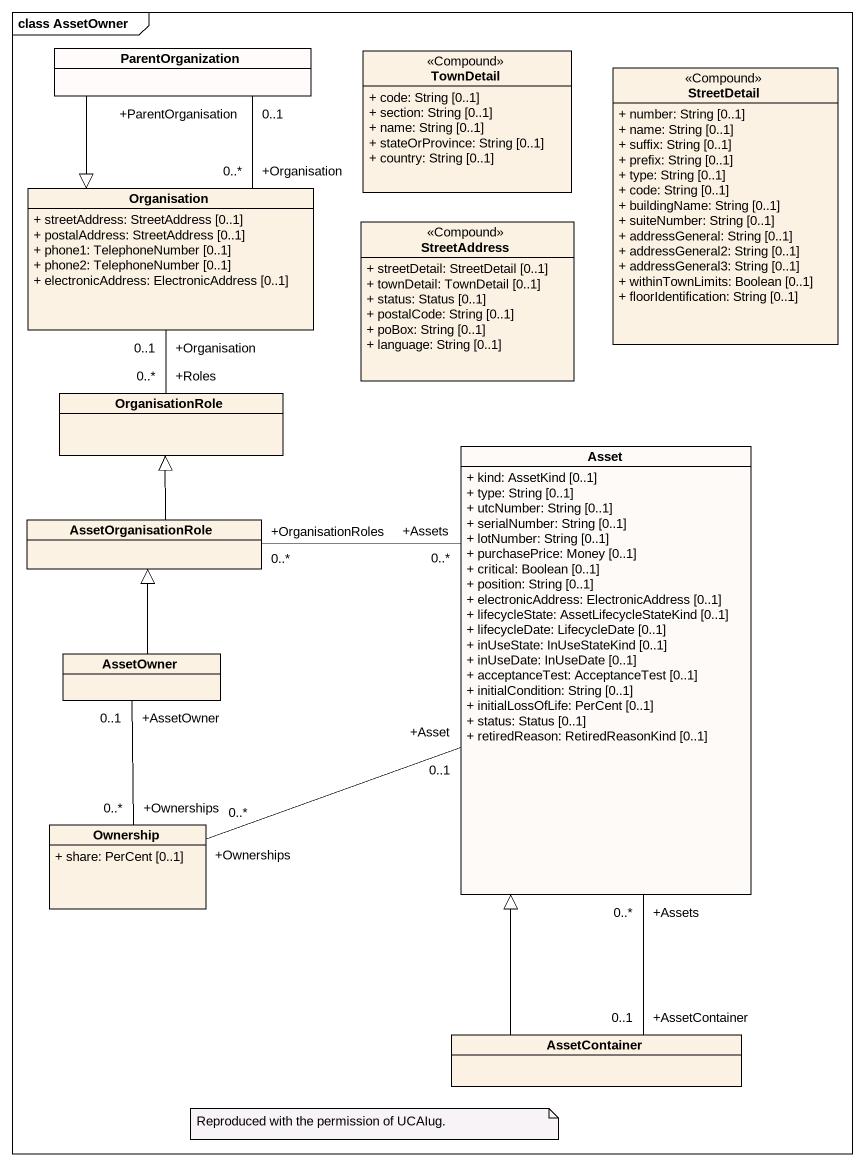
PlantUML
@startuml
mainframe class AssetOwner
hide circle
hide empty members
skinparam classAttributeIconSize 0
class ParentOrganization #FFFBFA
class TownDetail <<Compound>> {
  + code: String [0..1]
  + section: String [0..1]
  + name: String [0..1]
  + stateOrProvince: String [0..1]
  + country: String [0..1]
}
class StreetDetail <<Compound>> {
  + number: String [0..1]
  + name: String [0..1]
  + suffix: String [0..1]
  + prefix: String [0..1]
  + type: String [0..1]
  + code: String [0..1]
  + buildingName: String [0..1]
  + suiteNumber: String [0..1]
  + addressGeneral: String [0..1]
  + addressGeneral2: String [0..1]
  + addressGeneral3: String [0..1]
  + withinTownLimits: Boolean [0..1]
  + floorIdentification: String [0..1]
}
class Organisation {
  + streetAddress: StreetAddress [0..1]
  + postalAddress: StreetAddress [0..1]
  + phone1: TelephoneNumber [0..1]
  + phone2: TelephoneNumber [0..1]
  + electronicAddress: ElectronicAddress [0..1]
}
class StreetAddress <<Compound>> {
  + streetDetail: StreetDetail [0..1]
  + townDetail: TownDetail [0..1]
  + status: Status [0..1]
  + postalCode: String [0..1]
  + poBox: String [0..1]
  + language: String [0..1]
}
class OrganisationRole
class Asset #FEFAF7 {
  + kind: AssetKind [0..1]
  + type: String [0..1]
  + utcNumber: String [0..1]
  + serialNumber: String [0..1]
  + lotNumber: String [0..1]
  + purchasePrice: Money [0..1]
  + critical: Boolean [0..1]
  + position: String [0..1]
  + electronicAddress: ElectronicAddress [0..1]
  + lifecycleState: AssetLifecycleStateKind [0..1]
  + lifecycleDate: LifecycleDate [0..1]
  + inUseState: InUseStateKind [0..1]
  + inUseDate: InUseDate [0..1]
  + acceptanceTest: AcceptanceTest [0..1]
  + initialCondition: String [0..1]
  + initialLossOfLife: PerCent [0..1]
  + status: Status [0..1]
  + retiredReason: RetiredReasonKind [0..1]
}
class AssetOrganisationRole
class AssetOwner
class Ownership {
  + share: PerCent [0..1]
}
class AssetContainer
ParentOrganization --|> Organisation
Organisation "+Organisation\n0..*" -up- "+ParentOrganisation\n0..1" ParentOrganization
OrganisationRole "+Roles\n0..*" -up- "+Organisation\n0..1" Organisation
Asset "+Assets\n0..*" -left- "+OrganisationRoles\n0..*" AssetOrganisationRole
Asset "+Assets\n0..*" -- "+AssetContainer\n0..1" AssetContainer
AssetOrganisationRole -up-|> OrganisationRole
AssetOwner -up-|> AssetOrganisationRole
Ownership "+Ownerships\n0..*" -right- "+Asset\n0..1" Asset
Ownership "+Ownerships\n0..*" -up- "+AssetOwner\n0..1" AssetOwner
AssetContainer -up-|> Asset
note as N1
  Reproduced with the permission of UCAIug.
end note
@enduml
